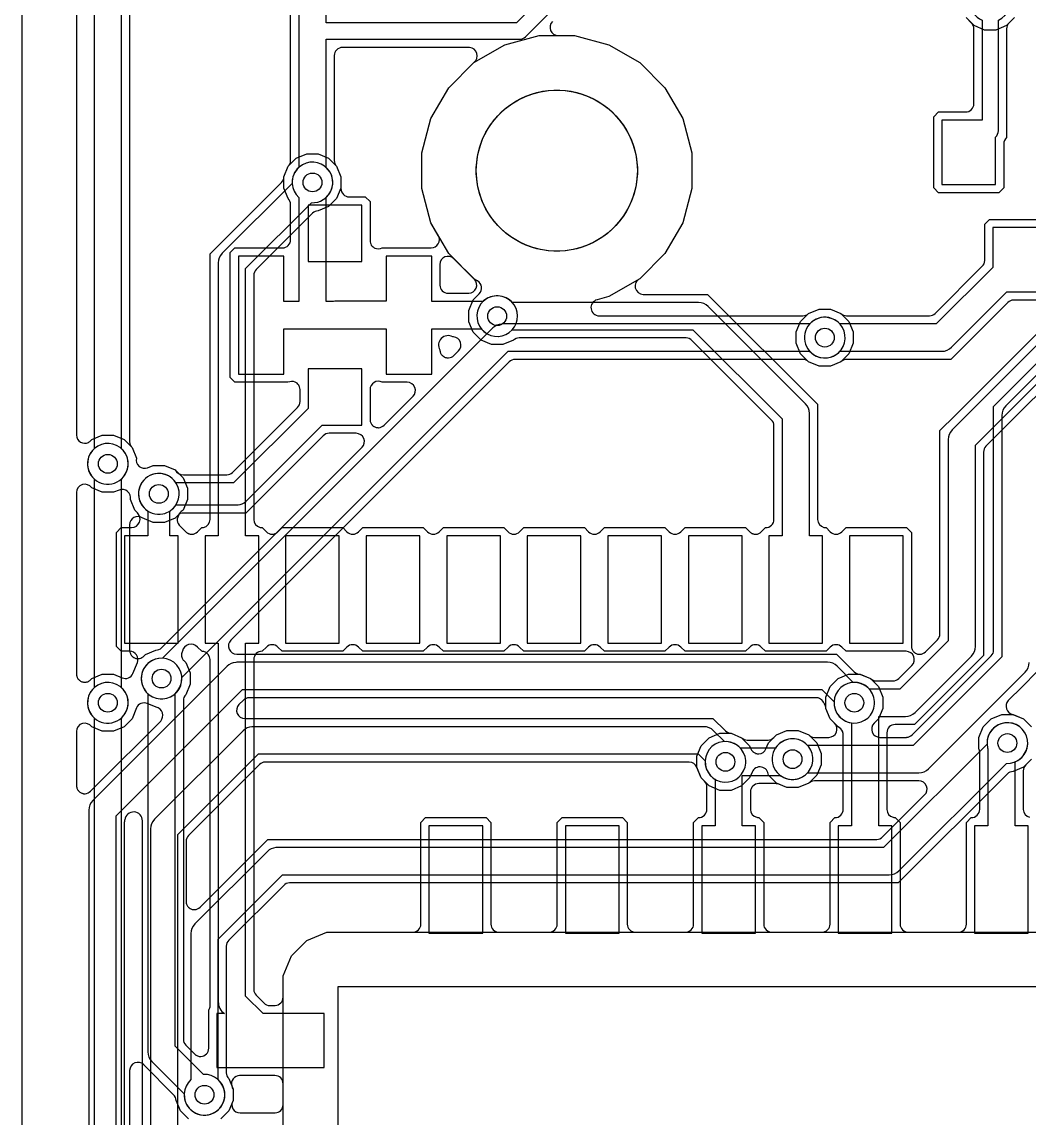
# Model space of a CAD drawing. Header units: millimetres. Extents: x 0 to 56, y 0 to 100.
# Drawn here: x 0 to 18.75, y 35.77 to 56.18 of the extents above; entities that cross this region are included whole.
import ezdxf

# ---------------------------------------------------------------- set-up
doc = ezdxf.new("R2010")
doc.units = ezdxf.units.MM

msp = doc.modelspace()

# ---------------------------------------------------------------- linework, layer by layer
at = {"layer": '16_copper'}
for points in [[(1.016, 58.826), (1.016, 48.484, 0.562977), (1.239, 48.349), (1.25, 48.357, 0.09477), (1.299, 48.4), (1.494, 48.481), (1.706, 48.481), (1.901, 48.4), (2.05, 48.251), (2.131, 48.056, 0.61341), (2.341, 47.878), (2.444, 47.921), (2.656, 47.921), (2.851, 47.84, 0.313894), (3.008, 47.746), (3.815, 47.746, 0.198912), (3.922, 47.79), (5.133, 49.001, 0.198912), (5.178, 49.109), (5.178, 49.334, 0.068913), (5.169, 49.381), (5.165, 49.394, 0.159551), (5.103, 49.465), (5.09, 49.471, 0.212056), (4.952, 49.468), (3.967, 49.468), (3.878, 49.557), (3.878, 51.883), (3.967, 51.972), (4.851, 51.972, 0.414214), (5.004, 52.125), (5.004, 52.783, 0.177828), (4.96, 52.889), (4.879, 53.084), (4.879, 53.296), (4.96, 53.491), (5.109, 53.64), (5.304, 53.721), (5.516, 53.721), (5.711, 53.64), (5.86, 53.491), (5.941, 53.296), (5.941, 53.075, 0.414214), (6.093, 52.922), (6.393, 52.922), (6.482, 52.833), (6.482, 52.106, 0.068913), (6.491, 52.059), (6.495, 52.046, 0.159551), (6.557, 51.975), (6.57, 51.969, 0.212056), (6.708, 51.972), (7.621, 51.972, 0.577351), (7.753, 52.201), (7.615, 52.439), (7.444, 53.079), (7.444, 53.741), (7.615, 54.381), (7.947, 54.955), (8.415, 55.423), (8.989, 55.755), (9.629, 55.926), (10.291, 55.926), (10.931, 55.755), (11.505, 55.423), (11.973, 54.955), (12.305, 54.381), (12.476, 53.741), (12.476, 53.079), (12.305, 52.439), (11.973, 51.865), (11.505, 51.397), (10.931, 51.065), (10.709, 51.006, 0.876977), (10.749, 50.706), (14.543, 50.706, 0.177828), (14.649, 50.75), (14.844, 50.831), (15.056, 50.831), (15.251, 50.75), (15.4, 50.601), (15.481, 50.406), (15.481, 50.194), (15.4, 49.999), (15.251, 49.85), (15.056, 49.769), (14.844, 49.769), (14.649, 49.85, 0.195009), (14.543, 49.894), (9.181, 49.894, 0.198912), (9.074, 49.849), (3.891, 44.667, 0.668179), (3.999, 44.406), (15.168, 44.406), (15.5, 44.075, 0.177828), (15.605, 44.031), (15.801, 43.95), (15.95, 43.801), (16.031, 43.606), (16.031, 43.394), (15.95, 43.199), (15.867, 43.117, 0.668184), (15.975, 42.856), (16.469, 42.856), (16.474, 42.857, 0.189183), (16.576, 42.901), (18.049, 44.374, 0.198912), (18.094, 44.481), (18.094, 49.018), (19.682, 50.606)], [(19.67, 50.38), (18.32, 49.03, 0.198912), (18.246, 48.85), (18.246, 44.355), (16.595, 42.704), (14.631, 42.704), (14.6, 42.735), (14.561, 42.765), (14.518, 42.79), (14.472, 42.809), (14.424, 42.822), (14.375, 42.828), (14.325, 42.828), (14.276, 42.822), (14.228, 42.809), (14.182, 42.79), (14.139, 42.765), (14.1, 42.735), (14.065, 42.7), (14.035, 42.661), (14.01, 42.618), (13.991, 42.572), (13.978, 42.524), (13.972, 42.475), (13.972, 42.425), (13.978, 42.376), (13.991, 42.328), (14.01, 42.282), (14.035, 42.239), (14.065, 42.2), (14.1, 42.165), (14.139, 42.135), (14.182, 42.11), (14.228, 42.091), (14.276, 42.078), (14.325, 42.072), (14.375, 42.072), (14.424, 42.078, 0.161179), (14.631, 42.196), (16.7, 42.196, 0.198912), (16.88, 42.27), (18.68, 44.07, 0.198912), (18.754, 44.25)], [(1.754, 7.305), (1.754, 41.395), (4.105, 43.746), (14.895, 43.746), (15.122, 43.519, 0.992387), (15.878, 43.475), (15.878, 43.525, 0.409744), (15.481, 43.878), (15.18, 44.18, 0.198912), (15, 44.254), (4, 44.254), (3.981, 44.252, 0.179039), (3.82, 44.18), (1.32, 41.68, 0.198912), (1.246, 41.5), (1.246, 7.2, 0.198912)], [(18.906, 44.082), (18.624, 43.799), (18.365, 43.541, 0.570056), (18.451, 43.283), (18.651, 43.2), (18.8, 43.051)], [(18.8, 42.449), (18.651, 42.3), (18.455, 42.219, 0.195014), (18.35, 42.175), (16.318, 40.144), (4.981, 40.144, 0.198912), (4.874, 40.099), (3.851, 39.076, 0.198912), (3.806, 38.969), (3.806, 36.607, 0.177828), (3.85, 36.501), (3.931, 36.306), (3.931, 36.094), (3.85, 35.899), (3.701, 35.75)], [(2.244, 18.307), (2.244, 41.301, 0.948382), (1.916, 41.32), (1.913, 41.314, 0.076459), (1.906, 41.269), (1.906, 18.257, 0.09158)]]:
    msp.add_lwpolyline(points, format="xyb", dxfattribs=at)
msp.add_lwpolyline([(18.48, 56.259), (18.331, 56.11), (18.136, 56.029), (17.924, 56.029), (17.729, 56.11), (17.58, 56.259)], dxfattribs=at)
for points in [[(6.78, 49.62), (7.63, 49.62), (7.63, 50.466), (8.553, 50.466, 0.961741), (9.165, 50.911), (9.135, 50.95, 0.426238), (8.589, 50.974), (7.63, 50.974), (7.63, 51.82), (6.78, 51.82), (6.78, 50.976), (5.851, 50.979, 0.047939), (5.803, 50.974), (5.664, 50.974), (5.664, 52.909, 0.992389), (5.16, 53.475), (5.125, 53.44, 0.409745), (5.156, 52.909), (5.156, 50.974), (4.88, 50.974), (4.88, 51.82), (4.03, 51.82), (4.03, 49.62), (4.88, 49.62), (4.88, 50.466), (6.78, 50.466)], [(8.319, 51.127, 0.663674), (8.425, 51.387), (8.043, 51.769, 0.668179), (7.782, 51.662), (7.782, 51.279, 0.414214), (7.935, 51.126), (8.318, 51.126)], [(8.931, 50.552, 0.179039), (8.77, 50.48), (2.619, 44.328, 0.992387), (2.575, 43.572), (2.625, 43.572, 0.409744), (2.978, 43.969), (9.055, 50.046), (14.669, 50.046, 0.992389), (15.235, 50.55), (15.2, 50.585, 0.409745), (14.669, 50.554), (8.95, 50.554)], [(7.944, 49.923, 0.182726), (8.043, 49.967), (8.129, 50.053, 0.631678), (8.037, 50.313), (8.021, 50.314, 0.767576), (7.782, 50.071), (7.784, 50.058), (7.786, 50.044), (7.786, 50.043), (7.786, 50.041), (7.791, 50.028), (7.795, 50.015), (7.796, 50.013), (7.796, 50.012), (7.803, 50), (7.81, 49.988), (7.811, 49.987), (7.812, 49.985), (7.821, 49.975), (7.83, 49.965), (7.831, 49.963), (7.833, 49.962), (7.843, 49.954), (7.854, 49.946), (7.856, 49.945), (7.857, 49.944), (7.87, 49.938), (7.882, 49.932), (7.884, 49.932), (7.885, 49.931), (7.899, 49.928), (7.912, 49.924), (7.914, 49.924), (7.915, 49.924), (7.929, 49.924), (7.942, 49.923)], [(2.624, 47.018, 0.204748), (2.869, 47.187), (4.025, 47.187, 0.198912), (4.169, 47.246), (5.592, 48.67), (6.33, 48.67), (6.33, 49.72), (5.33, 49.72), (5.33, 48.982), (3.941, 47.593), (2.869, 47.593), (2.865, 47.601), (2.835, 47.64), (2.8, 47.675), (2.761, 47.705), (2.718, 47.73), (2.672, 47.749), (2.624, 47.762), (2.575, 47.768), (2.525, 47.768), (2.476, 47.762), (2.428, 47.749), (2.382, 47.73), (2.339, 47.705), (2.3, 47.675), (2.265, 47.64), (2.235, 47.601), (2.21, 47.558), (2.191, 47.512), (2.178, 47.464), (2.172, 47.415), (2.172, 47.365), (2.178, 47.316), (2.191, 47.268), (2.21, 47.222), (2.235, 47.179), (2.265, 47.14), (2.3, 47.105), (2.339, 47.075), (2.382, 47.05), (2.428, 47.031), (2.476, 47.018), (2.525, 47.012), (2.575, 47.012)], [(6.644, 48.623, 0.182726), (6.743, 48.667), (7.283, 49.207, 0.668179), (7.175, 49.468), (6.707, 49.468, 0.568214), (6.482, 49.334), (6.482, 48.775), (6.483, 48.773), (6.482, 48.771), (6.484, 48.758), (6.486, 48.744), (6.486, 48.743), (6.486, 48.741), (6.491, 48.728), (6.495, 48.715), (6.496, 48.713), (6.496, 48.712), (6.503, 48.7), (6.51, 48.688), (6.511, 48.687), (6.512, 48.685), (6.521, 48.675), (6.53, 48.665), (6.531, 48.663), (6.533, 48.662), (6.543, 48.654), (6.554, 48.646), (6.556, 48.645), (6.557, 48.644), (6.57, 48.638), (6.582, 48.632), (6.584, 48.632), (6.585, 48.631), (6.599, 48.628), (6.612, 48.624), (6.614, 48.624), (6.615, 48.624), (6.629, 48.624), (6.642, 48.623)], [(2.168, 44.323, 0.156341), (2.255, 44.356), (2.267, 44.367), (2.299, 44.4), (2.495, 44.481, 0.195014), (2.6, 44.525), (6.333, 48.257, 0.668179), (6.225, 48.518), (5.719, 48.518, 0.198912), (5.611, 48.473), (4.172, 47.034), (3.008, 47.034, 0.198912), (2.9, 46.99), (2.851, 46.94), (2.656, 46.859), (2.444, 46.859), (2.24, 46.944, 0.591019), (2.006, 46.815), (2.006, 44.475), (2.007, 44.473), (2.006, 44.471), (2.008, 44.458), (2.01, 44.444), (2.01, 44.442), (2.01, 44.44), (2.015, 44.428), (2.019, 44.415), (2.02, 44.413), (2.02, 44.411), (2.027, 44.399), (2.034, 44.388), (2.035, 44.386), (2.036, 44.385), (2.045, 44.375), (2.054, 44.364), (2.055, 44.363), (2.057, 44.362), (2.067, 44.354), (2.078, 44.345), (2.08, 44.345), (2.081, 44.343), (2.094, 44.338), (2.106, 44.332), (2.108, 44.331), (2.109, 44.331), (2.123, 44.327), (2.136, 44.324), (2.138, 44.324), (2.139, 44.324), (2.153, 44.323), (2.166, 44.322)], [(1.674, 43.128, 0.616556), (1.854, 43.781), (1.854, 47.669, 0.992389), (1.35, 48.235), (1.315, 48.2, 0.409745), (1.346, 47.669), (1.346, 43.781), (1.315, 43.75), (1.285, 43.711), (1.26, 43.668), (1.241, 43.622), (1.228, 43.574), (1.222, 43.525), (1.222, 43.475), (1.228, 43.426), (1.241, 43.378), (1.26, 43.332), (1.285, 43.289), (1.315, 43.25), (1.35, 43.215), (1.389, 43.185), (1.432, 43.16), (1.478, 43.141), (1.526, 43.128), (1.575, 43.122), (1.625, 43.122)], [(1.178, 41.807, 0.182729), (1.276, 41.851), (1.376, 41.951), (1.376, 41.951), (2.585, 43.159, 0.570056), (2.499, 43.417), (2.333, 43.486, 0.414219), (2.134, 43.404), (2.05, 43.199), (1.901, 43.05), (1.706, 42.969), (1.494, 42.969), (1.299, 43.05, 0.748019), (1.016, 42.966), (1.016, 41.959), (1.016, 41.957), (1.016, 41.955), (1.018, 41.941), (1.019, 41.928), (1.02, 41.926), (1.02, 41.924), (1.024, 41.912), (1.028, 41.899), (1.029, 41.897), (1.03, 41.895), (1.037, 41.883), (1.043, 41.872), (1.045, 41.87), (1.046, 41.869), (1.055, 41.858), (1.063, 41.848), (1.065, 41.847), (1.066, 41.846), (1.077, 41.838), (1.088, 41.829), (1.089, 41.829), (1.091, 41.827), (1.103, 41.822), (1.115, 41.816), (1.117, 41.815), (1.119, 41.814), (1.132, 41.811), (1.145, 41.808), (1.147, 41.808), (1.149, 41.807), (1.162, 41.807), (1.176, 41.806)], [(13.722, 42.549, 0.289754), (13.855, 42.643), (13.9, 42.751), (14.049, 42.9), (14.244, 42.981), (14.456, 42.981), (14.651, 42.9, 0.195009), (14.757, 42.856), (15.025, 42.856, 0.668184), (15.133, 43.117), (15.05, 43.199), (14.969, 43.395, 0.149289), (14.942, 43.48), (14.938, 43.484, 0.343479), (14.769, 43.594), (4.231, 43.594, 0.198909), (4.124, 43.549), (4.041, 43.467, 0.668184), (4.149, 43.206), (12.868, 43.206), (13.1, 42.975, 0.177828), (13.205, 42.931), (13.401, 42.85), (13.55, 42.701), (13.574, 42.643), (13.575, 42.641), (13.575, 42.639), (13.582, 42.627), (13.588, 42.615), (13.59, 42.614), (13.591, 42.612), (13.6, 42.602), (13.608, 42.592), (13.61, 42.591), (13.611, 42.589), (13.622, 42.581), (13.632, 42.573), (13.634, 42.572), (13.636, 42.571), (13.648, 42.565), (13.66, 42.559), (13.662, 42.558), (13.663, 42.557), (13.677, 42.554), (13.69, 42.551), (13.692, 42.55), (13.693, 42.55), (13.707, 42.549), (13.72, 42.549)], [(4.731, 40.802, 0.179039), (4.57, 40.73), (3.22, 39.38, 0.198912), (3.146, 39.2), (3.146, 36.481, 0.992389), (3.65, 35.915), (3.685, 35.95, 0.409745), (3.654, 36.481), (3.654, 39.095), (4.855, 40.296), (16.15, 40.296, 0.198912), (16.33, 40.37), (18.331, 42.372, 0.992387), (18.375, 43.128), (18.325, 43.128, 0.409744), (17.972, 42.731), (16.045, 40.804), (4.75, 40.804)], [(4.281, 43.052, 0.179039), (4.12, 42.98), (2.47, 41.33, 0.198912), (2.396, 41.15), (2.396, 18.181, 0.992389), (2.9, 17.615), (2.935, 17.65, 0.409745), (2.904, 18.181), (2.904, 41.045), (4.405, 42.546), (12.595, 42.546), (12.722, 42.419, 0.992387), (13.478, 42.375), (13.478, 42.425, 0.409744), (13.081, 42.778), (12.88, 42.98, 0.198912), (12.7, 43.054), (4.3, 43.054)], [(3.218, 39.647, 0.182726), (3.317, 39.691), (4.299, 40.674), (4.582, 40.956), (15.919, 40.956, 0.198912), (16.026, 41.001), (16.809, 41.783, 0.668179), (16.701, 42.044), (14.757, 42.044, 0.177828), (14.651, 42), (14.456, 41.919), (14.244, 41.919), (14.049, 42), (13.9, 42.149, 0.8199), (13.595, 42.207), (13.55, 42.099), (13.401, 41.95), (13.206, 41.869), (12.994, 41.869), (12.799, 41.95), (12.65, 42.099), (12.567, 42.3, 0.303346), (12.427, 42.394), (4.531, 42.394, 0.198912), (4.424, 42.349), (3.101, 41.026, 0.198912), (3.056, 40.919), (3.056, 39.799), (3.057, 39.797), (3.056, 39.795), (3.058, 39.782), (3.06, 39.768), (3.06, 39.767), (3.06, 39.765), (3.065, 39.752), (3.069, 39.739), (3.07, 39.737), (3.07, 39.736), (3.077, 39.724), (3.084, 39.712), (3.085, 39.711), (3.086, 39.709), (3.095, 39.699), (3.104, 39.689), (3.105, 39.687), (3.107, 39.686), (3.117, 39.678), (3.128, 39.67), (3.13, 39.669), (3.131, 39.668), (3.144, 39.662), (3.156, 39.656), (3.158, 39.656), (3.159, 39.655), (3.173, 39.652), (3.186, 39.648), (3.188, 39.648), (3.189, 39.648), (3.203, 39.648), (3.216, 39.647)]]:
    msp.add_lwpolyline(points, format="xyb", close=True, dxfattribs=at)
for points in [[(6.33, 52.77), (5.33, 52.77), (5.33, 51.72), (6.33, 51.72)], [(5.678, 11.194), (5.304, 11.349), (5.019, 11.634), (4.864, 12.008), (4.864, 38.412), (5.019, 38.786), (5.304, 39.071), (5.678, 39.226), (49.082, 39.226), (49.456, 39.071), (49.741, 38.786), (49.896, 38.412), (49.896, 12.008), (49.741, 11.634), (49.456, 11.349), (49.082, 11.194)]]:
    msp.add_lwpolyline(points, close=True, dxfattribs=at)
at = {"layer": '1_copper'}
for points in [[(5.156, 60.61), (5.156, 53.471, 0.225124), (5.032, 53.171), (3.73, 51.87, 0.198912), (3.656, 51.69), (3.656, 46.61), (3.41, 46.61), (3.41, 44.61), (3.656, 44.61), (3.656, 37.93, 0.257105), (3.771, 37.71), (3.63, 37.71), (3.63, 36.71), (5.63, 36.71), (5.63, 37.71), (4.489, 37.71), (4.164, 38.035), (4.164, 44.61), (4.41, 44.61), (4.41, 46.61), (4.164, 46.61), (4.164, 51.585), (5.391, 52.812, 0.705087), (5.664, 53.471), (5.664, 55.858), (9.27, 55.858, 0.198912), (9.378, 55.902), (13.018, 59.542, 0.036003)], [(2.006, 56.869), (2.006, 48.357, 0.177828), (2.05, 48.251), (2.131, 48.056, 0.61341), (2.341, 47.878), (2.444, 47.921), (2.656, 47.921), (2.851, 47.84), (3, 47.691), (3.081, 47.496), (3.081, 47.284), (3, 47.089, 0.143459), (2.937, 47.024), (2.931, 47.016, 0.409151), (2.95, 46.785), (3.052, 46.683), (3.055, 46.681), (3.058, 46.678), (3.067, 46.671), (3.076, 46.664), (3.08, 46.662), (3.083, 46.66), (3.093, 46.655), (3.103, 46.65), (3.107, 46.648), (3.111, 46.647), (3.122, 46.644), (3.133, 46.641), (3.137, 46.641), (3.141, 46.64), (3.152, 46.64), (3.164, 46.639), (3.168, 46.639, 0.185944), (3.268, 46.683), (3.347, 46.762, 0.03233), (3.37, 46.764), (3.382, 46.766, 0.356044), (3.504, 46.915), (3.504, 51.858), (4.835, 53.19, 0.177828), (4.879, 53.295), (4.96, 53.491, 0.195009), (5.004, 53.597), (5.004, 60.305, 0.348644)], [(1.346, 57.1), (1.346, 48.231), (1.315, 48.2), (1.285, 48.161), (1.26, 48.118), (1.241, 48.072), (1.228, 48.024), (1.222, 47.975), (1.222, 47.925), (1.228, 47.876), (1.241, 47.828), (1.26, 47.782), (1.285, 47.739), (1.315, 47.7), (1.35, 47.665), (1.389, 47.635), (1.432, 47.61), (1.478, 47.591), (1.526, 47.578), (1.575, 47.572), (1.625, 47.572), (1.674, 47.578, 0.616556), (1.854, 48.231), (1.854, 56.995)], [(9.877, 56.186, 0.668179), (9.985, 55.926), (10.291, 55.926), (10.931, 55.755), (11.505, 55.423), (11.973, 54.955), (12.305, 54.381), (12.476, 53.741), (12.476, 53.079), (12.305, 52.439), (11.973, 51.865), (11.505, 51.397, 0.798618), (11.571, 51.106), (12.768, 51.106), (14.816, 49.058), (14.816, 46.915, 0.348644), (14.934, 46.767), (14.946, 46.764, 0.037243), (14.973, 46.762), (15.052, 46.683, 0.414218), (15.268, 46.683), (15.347, 46.762), (16.473, 46.762), (16.562, 46.673), (16.562, 44.555), (16.563, 44.553), (16.562, 44.551), (16.564, 44.538), (16.566, 44.524), (16.566, 44.523), (16.566, 44.521), (16.571, 44.508), (16.575, 44.495), (16.576, 44.493), (16.576, 44.492), (16.583, 44.48), (16.59, 44.468), (16.591, 44.467), (16.592, 44.465), (16.601, 44.455), (16.61, 44.445), (16.611, 44.443), (16.613, 44.442), (16.623, 44.434), (16.634, 44.426), (16.636, 44.425), (16.637, 44.424), (16.65, 44.418), (16.662, 44.412), (16.664, 44.412), (16.665, 44.411), (16.678, 44.408), (16.692, 44.404), (16.694, 44.404), (16.695, 44.404), (16.709, 44.404), (16.722, 44.403), (16.724, 44.403, 0.182726), (16.823, 44.447), (17.049, 44.674, 0.198912), (17.094, 44.781), (17.094, 48.568), (17.376, 48.851), (19.263, 50.737, 0.289465)], [(18.482, 56.261), (18.379, 56.159, 0.198912), (18.335, 56.051), (18.335, 54.024, 0.21767), (18.282, 53.908), (18.282, 53.087), (18.193, 52.998), (17.067, 52.998), (16.978, 53.087), (16.978, 54.413), (17.067, 54.502), (17.573, 54.502, 0.414214), (17.725, 54.655), (17.725, 56.051, 0.198912), (17.681, 56.159), (17.58, 56.259)], [(19.155, 50.998), (18.465, 50.998, 0.198912), (18.358, 50.953), (17.298, 49.894), (15.357, 49.894, 0.177828), (15.251, 49.85), (15.056, 49.769), (14.844, 49.769), (14.649, 49.85), (14.5, 49.999), (14.419, 50.194), (14.419, 50.406), (14.5, 50.601), (14.649, 50.75), (14.844, 50.831), (15.056, 50.831), (15.251, 50.75, 0.195009), (15.357, 50.706), (16.899, 50.706, 0.198912), (17.006, 50.751), (17.883, 51.628, 0.198912), (17.928, 51.735), (17.928, 52.413), (18.017, 52.502), (19.143, 52.502)], [(19.08, 52.35), (18.08, 52.35), (18.08, 51.609), (17.025, 50.554), (15.231, 50.554), (15.2, 50.585), (15.161, 50.615), (15.118, 50.64), (15.072, 50.659), (15.024, 50.672), (14.975, 50.678), (14.925, 50.678), (14.876, 50.672), (14.828, 50.659), (14.782, 50.64), (14.739, 50.615), (14.7, 50.585), (14.665, 50.55), (14.635, 50.511), (14.61, 50.468), (14.591, 50.422), (14.578, 50.374), (14.572, 50.325), (14.572, 50.275), (14.578, 50.226), (14.591, 50.178), (14.61, 50.132), (14.635, 50.089), (14.665, 50.05), (14.7, 50.015), (14.739, 49.985), (14.782, 49.96), (14.828, 49.941), (14.876, 49.928), (14.925, 49.922), (14.975, 49.922), (15.024, 49.928, 0.161179), (15.231, 50.046), (17.13, 50.046, 0.198912), (17.31, 50.12), (18.339, 51.15), (19.08, 51.15)], [(19.42, 50.68), (17.32, 48.58, 0.198912), (17.246, 48.4), (17.246, 44.655), (16.345, 43.754), (15.781, 43.754, 0.992389), (15.215, 43.25), (15.25, 43.215, 0.145179), (15.446, 43.126), (15.446, 41.21), (15.2, 41.21), (15.2, 39.21), (16.2, 39.21), (16.2, 41.21), (15.954, 41.21), (15.954, 43.246), (16.45, 43.246, 0.198912), (16.63, 43.32), (17.68, 44.37, 0.198912), (17.754, 44.55), (17.754, 48.295), (19.705, 50.246)], [(19.724, 50.049), (17.951, 48.276, 0.198912), (17.906, 48.169), (17.906, 44.382), (16.618, 43.094), (16.259, 43.094, 0.414214), (16.106, 42.941), (16.106, 41.515, 0.348644), (16.224, 41.367), (16.236, 41.364, 0.037248), (16.263, 41.362), (16.352, 41.273), (16.352, 39.378, 0.414214), (16.505, 39.226), (17.435, 39.226), (17.439, 39.226, 0.406906), (17.588, 39.378), (17.588, 41.273), (17.677, 41.362, 0.422554), (17.834, 41.515), (17.834, 42.58, 0.100162), (17.819, 42.644), (17.819, 42.856), (17.9, 43.051), (18.049, 43.2), (18.244, 43.281), (18.456, 43.281), (18.651, 43.2), (18.8, 43.051)], [(18.8, 42.449), (18.691, 42.341, 0.198912), (18.646, 42.233), (18.646, 41.515, 0.348644), (18.764, 41.367)], [(3.099, 35.75), (2.95, 35.899), (2.869, 36.095, 0.195014), (2.825, 36.2), (2.267, 36.759, 0.668179), (2.006, 36.651), (2.006, 19.769, 0.414214)]]:
    msp.add_lwpolyline(points, format="xyb", dxfattribs=at)
msp.add_lwpolyline([(12.758, 59.713), (9.207, 56.162), (5.664, 56.162), (5.664, 60.61)], dxfattribs=at)
for points in [[(18.13, 54.034, 0.21767), (18.182, 54.15), (18.182, 56.214, 0.957229), (17.908, 56.919), (17.862, 56.9, 0.637026), (17.878, 56.214), (17.878, 54.35), (17.13, 54.35), (17.13, 53.15), (18.13, 53.15)], [(13.668, 46.639, 0.185944), (13.768, 46.683), (13.847, 46.762, 0.422554), (14.004, 46.915), (14.004, 48.659, 0.198912), (13.959, 48.766), (12.476, 50.249, 0.198912), (12.369, 50.294), (9.257, 50.294, 0.177828), (9.151, 50.25), (8.956, 50.169), (8.744, 50.169), (8.549, 50.25), (8.4, 50.399), (8.319, 50.594), (8.319, 50.806), (8.4, 51.001), (8.516, 51.117, 0.493158), (8.485, 51.356), (8.415, 51.397), (7.947, 51.865), (7.615, 52.439), (7.444, 53.079), (7.444, 53.741), (7.615, 54.381), (7.947, 54.955), (8.417, 55.425, 0.680374), (8.335, 55.705), (5.969, 55.705, 0.414214), (5.816, 55.553), (5.816, 53.597, 0.177828), (5.86, 53.491), (5.941, 53.296), (5.941, 53.084), (5.86, 52.889), (5.711, 52.74), (5.515, 52.659, 0.195014), (5.41, 52.615), (4.361, 51.566, 0.198912), (4.316, 51.459), (4.316, 46.915, 0.348644), (4.434, 46.767), (4.446, 46.764, 0.037243), (4.473, 46.762), (4.552, 46.683, 0.414218), (4.768, 46.683), (4.847, 46.762), (5.973, 46.762), (6.052, 46.683, 0.414218), (6.268, 46.683), (6.347, 46.762), (7.473, 46.762), (7.552, 46.683, 0.414218), (7.768, 46.683), (7.847, 46.762), (8.973, 46.762), (9.052, 46.683, 0.414218), (9.268, 46.683), (9.347, 46.762), (10.473, 46.762), (10.552, 46.683, 0.414218), (10.768, 46.683), (10.847, 46.762), (11.973, 46.762), (12.052, 46.683, 0.414218), (12.268, 46.683), (12.347, 46.762), (13.473, 46.762), (13.552, 46.683), (13.555, 46.681), (13.558, 46.678), (13.567, 46.671), (13.576, 46.664), (13.58, 46.662), (13.583, 46.66), (13.593, 46.655), (13.603, 46.65), (13.607, 46.648), (13.611, 46.647), (13.622, 46.644), (13.633, 46.641), (13.637, 46.641), (13.641, 46.64), (13.652, 46.64), (13.664, 46.639)], [(14.91, 46.61), (14.664, 46.61), (14.664, 48.89, 0.198912), (14.59, 49.07), (12.78, 50.88, 0.198912), (12.6, 50.954), (9.131, 50.954, 0.992389), (8.565, 50.45), (8.6, 50.415, 0.409745), (9.131, 50.446), (12.495, 50.446), (14.156, 48.785), (14.156, 46.61), (13.91, 46.61), (13.91, 44.61), (14.91, 44.61)], [(2.91, 46.61), (2.753, 46.61), (2.753, 47.071, 0.947182), (2.382, 47.73), (2.339, 47.705, 0.541741), (2.347, 47.071), (2.347, 46.61), (1.91, 46.61), (1.91, 44.61), (2.91, 44.61)], [(1.178, 43.882, 0.104821), (1.239, 43.899), (1.25, 43.907, 0.09477), (1.299, 43.95), (1.494, 44.031), (1.706, 44.031), (1.866, 43.964, 0.414214), (2.066, 44.046), (2.149, 44.247, 0.534512), (2.008, 44.458), (1.847, 44.458), (1.758, 44.547), (1.758, 46.673), (1.847, 46.762), (2.042, 46.762, 0.668179), (2.15, 47.04), (2.1, 47.089), (2.019, 47.284, 0.61341), (1.809, 47.462), (1.706, 47.419), (1.494, 47.419), (1.299, 47.5, 0.748019), (1.016, 47.416), (1.016, 44.034), (1.016, 44.032), (1.016, 44.03), (1.018, 44.017), (1.019, 44.004), (1.02, 44.002), (1.02, 44), (1.024, 43.987), (1.028, 43.974), (1.029, 43.973), (1.03, 43.971), (1.037, 43.959), (1.043, 43.947), (1.045, 43.946), (1.046, 43.944), (1.055, 43.934), (1.063, 43.924), (1.065, 43.923), (1.066, 43.921), (1.077, 43.913), (1.088, 43.905), (1.089, 43.904), (1.091, 43.903), (1.103, 43.897), (1.115, 43.891), (1.117, 43.891), (1.119, 43.89), (1.132, 43.887), (1.145, 43.884), (1.147, 43.884), (1.149, 43.883), (1.163, 43.883), (1.176, 43.882)], [(3.331, 36.913, 0.403268), (3.478, 37.065), (3.478, 37.777, 0.148966), (3.504, 37.862), (3.504, 44.305, 0.348644), (3.386, 44.453), (3.374, 44.456, 0.037248), (3.347, 44.458), (3.268, 44.537, 0.607052), (2.987, 44.459), (2.982, 44.449, 0.272175), (3.005, 44.296), (3.016, 44.285), (3.05, 44.251), (3.131, 44.056), (3.131, 43.844), (3.05, 43.649, 0.195009), (3.006, 43.543), (3.006, 37.231, 0.198909), (3.051, 37.124), (3.217, 36.957), (3.219, 36.956), (3.22, 36.955), (3.231, 36.946), (3.241, 36.938), (3.243, 36.937), (3.245, 36.936), (3.257, 36.93), (3.269, 36.924), (3.27, 36.923), (3.272, 36.922), (3.285, 36.919), (3.298, 36.915), (3.3, 36.915), (3.302, 36.914), (3.315, 36.914), (3.329, 36.913)], [(4.715, 37.863, 0.406906), (4.864, 38.015), (4.864, 38.412), (5.019, 38.786), (5.304, 39.071), (5.678, 39.226), (7.275, 39.226, 0.414214), (7.428, 39.378), (7.428, 41.273), (7.517, 41.362), (8.643, 41.362), (8.732, 41.273), (8.732, 39.378, 0.414214), (8.885, 39.226), (9.815, 39.226, 0.414214), (9.968, 39.378), (9.968, 41.273), (10.057, 41.362), (11.183, 41.362), (11.272, 41.273), (11.272, 39.378, 0.414214), (11.425, 39.226), (12.355, 39.226, 0.414214), (12.508, 39.378), (12.508, 41.273), (12.597, 41.362, 0.422554), (12.754, 41.515), (12.754, 41.933, 0.198912), (12.709, 42.041), (12.65, 42.099), (12.569, 42.294), (12.569, 42.506), (12.65, 42.701), (12.799, 42.85), (12.994, 42.931), (13.206, 42.931), (13.401, 42.85, 0.195009), (13.507, 42.806), (13.893, 42.806, 0.198912), (14.001, 42.851), (14.049, 42.9), (14.244, 42.981), (14.456, 42.981), (14.651, 42.9), (14.8, 42.751), (14.881, 42.556), (14.881, 42.344), (14.8, 42.149), (14.651, 42), (14.456, 41.919), (14.244, 41.919), (14.093, 41.982, 0.098492), (14.035, 41.994), (13.719, 41.994, 0.414214), (13.566, 41.841), (13.566, 41.515, 0.348644), (13.684, 41.367), (13.696, 41.364, 0.037248), (13.723, 41.362), (13.812, 41.273), (13.812, 39.378, 0.414214), (13.965, 39.226), (14.895, 39.226, 0.414214), (15.048, 39.378), (15.048, 41.273), (15.137, 41.362, 0.422554), (15.294, 41.515), (15.294, 42.909, 0.066375), (15.288, 42.949), (15.284, 42.959, 0.192869), (15.199, 43.05), (15.05, 43.199), (14.969, 43.394), (14.969, 43.606), (15.05, 43.801), (15.199, 43.95), (15.394, 44.031), (15.606, 44.031), (15.801, 43.95, 0.177281), (15.907, 43.906), (16.219, 43.906, 0.198912), (16.326, 43.951), (16.573, 44.197, 0.668179), (16.465, 44.458), (15.347, 44.458), (15.268, 44.537, 0.414218), (15.052, 44.537), (14.973, 44.458), (13.847, 44.458), (13.768, 44.537, 0.414218), (13.552, 44.537), (13.473, 44.458), (12.347, 44.458), (12.268, 44.537, 0.414218), (12.052, 44.537), (11.973, 44.458), (10.847, 44.458), (10.768, 44.537, 0.414218), (10.552, 44.537), (10.473, 44.458), (9.347, 44.458), (9.268, 44.537, 0.414218), (9.052, 44.537), (8.973, 44.458), (7.847, 44.458), (7.768, 44.537, 0.414218), (7.552, 44.537), (7.473, 44.458), (6.347, 44.458), (6.268, 44.537, 0.414218), (6.052, 44.537), (5.973, 44.458), (4.847, 44.458), (4.768, 44.537, 0.414218), (4.552, 44.537), (4.473, 44.458, 0.422548), (4.316, 44.305), (4.316, 38.161, 0.198909), (4.361, 38.054), (4.508, 37.907, 0.198916), (4.615, 37.862), (4.712, 37.862)], [(3.474, 35.828, 0.929454), (3.381, 36.578), (2.854, 37.105), (2.854, 43.669, 0.992389), (2.35, 44.235), (2.315, 44.2, 0.409745), (2.346, 43.669), (2.346, 37, 0.198912), (2.42, 36.82), (3.022, 36.219), (3.022, 36.175), (3.028, 36.126), (3.041, 36.078), (3.06, 36.032), (3.085, 35.989), (3.115, 35.95), (3.15, 35.915), (3.189, 35.885), (3.232, 35.86), (3.278, 35.841), (3.326, 35.828), (3.375, 35.822), (3.425, 35.822)], [(1.651, 18.995, 0.221911), (1.868, 18.956), (3.63, 18.956), (3.63, 18.71), (5.63, 18.71), (5.63, 19.71), (3.63, 19.71), (3.63, 19.464), (1.895, 19.464), (1.854, 19.505), (1.854, 43.219, 0.992389), (1.35, 43.785), (1.315, 43.75, 0.409745), (1.346, 43.219), (1.346, 19.4, 0.198912), (1.42, 19.22), (1.62, 19.02)], [(18.74, 41.21), (18.494, 41.21), (18.494, 42.4, 0.96881), (18.228, 43.109), (18.182, 43.09, 0.303347), (17.972, 42.725), (17.978, 42.676, 0.034241), (17.986, 42.64), (17.986, 41.21), (17.74, 41.21), (17.74, 39.21), (18.74, 39.21)], [(13.66, 41.21), (13.414, 41.21), (13.414, 42.146), (14.125, 42.146, 0.95952), (14.6, 42.735), (14.561, 42.765, 0.420081), (14.031, 42.654), (13.381, 42.654, 0.992389), (12.815, 42.15), (12.85, 42.115, 0.045379), (12.906, 42.075), (12.906, 41.21), (12.66, 41.21), (12.66, 39.21), (13.66, 39.21)], [(4.715, 35.863, 0.406906), (4.864, 36.015), (4.864, 36.405, 0.414214), (4.712, 36.558), (4.054, 36.558, 0.496139), (3.908, 36.364), (3.908, 36.362, 0.085878), (3.931, 36.306), (3.931, 36.094, 0.583873), (4.063, 35.862), (4.712, 35.862)]]:
    msp.add_lwpolyline(points, format="xyb", close=True, dxfattribs=at)
for points in [[(5.91, 46.61), (4.91, 46.61), (4.91, 44.61), (5.91, 44.61)], [(7.41, 46.61), (6.41, 46.61), (6.41, 44.61), (7.41, 44.61)], [(8.91, 46.61), (7.91, 46.61), (7.91, 44.61), (8.91, 44.61)], [(10.41, 46.61), (9.41, 46.61), (9.41, 44.61), (10.41, 44.61)], [(11.91, 46.61), (10.91, 46.61), (10.91, 44.61), (11.91, 44.61)], [(13.41, 46.61), (12.41, 46.61), (12.41, 44.61), (13.41, 44.61)], [(16.41, 46.61), (15.41, 46.61), (15.41, 44.61), (16.41, 44.61)], [(8.58, 41.21), (7.58, 41.21), (7.58, 39.21), (8.58, 39.21)], [(11.12, 41.21), (10.12, 41.21), (10.12, 39.21), (11.12, 39.21)]]:
    msp.add_lwpolyline(points, close=True, dxfattribs=at)
at = {"layer": 'drills_NPTH'}
msp.add_circle((9.96, 53.41), 1.5, dxfattribs=at)
at = {"layer": 'drills_via_1_16'}
for centre in [(5.41, 53.19), (8.85, 50.7), (14.95, 50.3), (1.6, 47.95), (2.55, 47.39), (2.6, 43.95), (1.6, 43.5), (15.5, 43.5), (18.35, 42.75), (13.1, 42.4), (14.35, 42.45), (3.4, 36.2)]:
    msp.add_circle(centre, 0.175, dxfattribs=at)
at = {"layer": 'holes'}
for points in [[(9.906, 51.91), (9.8, 51.918), (9.694, 51.933), (9.589, 51.956), (9.486, 51.986), (9.386, 52.023), (9.288, 52.068), (9.194, 52.119), (9.104, 52.177), (9.018, 52.241), (8.937, 52.311), (8.861, 52.387), (8.791, 52.468), (8.727, 52.554), (8.669, 52.644), (8.618, 52.738), (8.573, 52.836), (8.536, 52.936), (8.506, 53.039), (8.483, 53.144), (8.468, 53.25), (8.46, 53.356), (8.46, 53.464), (8.468, 53.57), (8.483, 53.677), (8.506, 53.781), (8.536, 53.884), (8.573, 53.984), (8.618, 54.082), (8.669, 54.176), (8.727, 54.266), (8.791, 54.352), (8.861, 54.433), (8.937, 54.509), (9.018, 54.579), (9.104, 54.643), (9.194, 54.701), (9.288, 54.752), (9.386, 54.797), (9.486, 54.834), (9.589, 54.864), (9.694, 54.887), (9.8, 54.902), (9.906, 54.91), (10.014, 54.91), (10.12, 54.902), (10.226, 54.887), (10.331, 54.864), (10.434, 54.834), (10.534, 54.797), (10.632, 54.752), (10.726, 54.701), (10.816, 54.643), (10.902, 54.579), (10.983, 54.509), (11.059, 54.433), (11.129, 54.352), (11.193, 54.266), (11.251, 54.176), (11.302, 54.082), (11.347, 53.984), (11.384, 53.884), (11.414, 53.781), (11.437, 53.677), (11.452, 53.57), (11.46, 53.464), (11.46, 53.356), (11.452, 53.25), (11.437, 53.144), (11.414, 53.039), (11.384, 52.936), (11.347, 52.836), (11.302, 52.738), (11.251, 52.644), (11.193, 52.554), (11.129, 52.468), (11.059, 52.387), (10.983, 52.311), (10.902, 52.241), (10.816, 52.177), (10.726, 52.119), (10.632, 52.068), (10.534, 52.023), (10.434, 51.986), (10.331, 51.956), (10.226, 51.933), (10.12, 51.918), (10.014, 51.91), (9.906, 51.91)], [(5.88, 12.21), (48.88, 12.21), (48.88, 38.21), (5.88, 38.21), (5.88, 12.21)]]:
    msp.add_lwpolyline(points, close=True, dxfattribs=at)
at = {"layer": 'outline'}
msp.add_lwpolyline([(0, 0), (56, 0), (56, 100), (0, 100), (0, 0)], close=True, dxfattribs=at)

doc.saveas('drawing.dxf')
